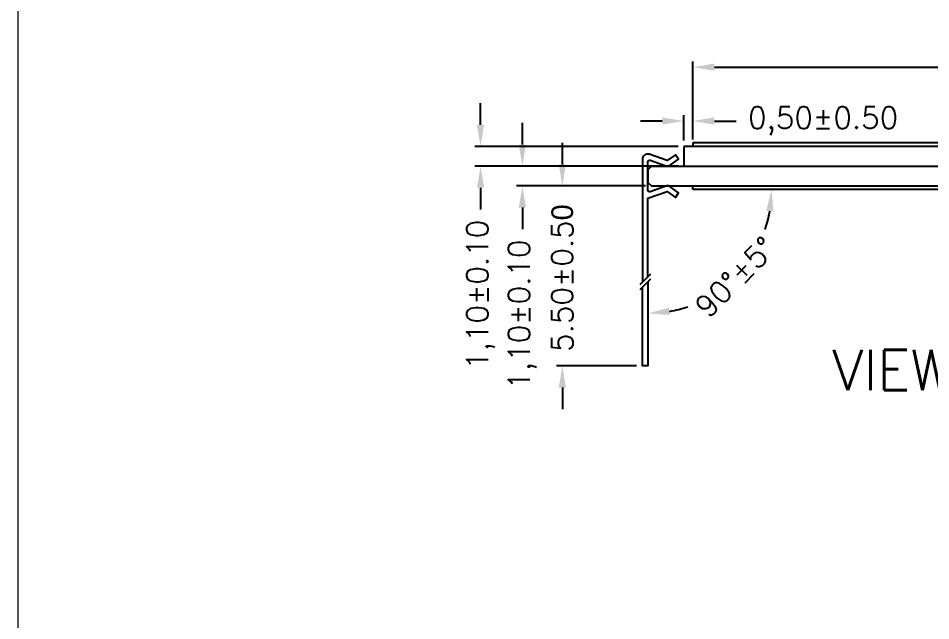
# Model space of a CAD drawing. Header units: millimetres. Extents: x 496 to 1208, y 1378 to 1539.
# Drawn here: x 495.6 to 546.2, y 1413 to 1446.5 of the extents above; entities that cross this region are included whole.
import ezdxf

# ---------------------------------------------------------------- set-up
doc = ezdxf.new("R2010")
doc.units = ezdxf.units.MM
doc.header["$LTSCALE"] = 3
for name, color, linetype in [('1', 7, 'Continuous'), ('DIM', 4, 'Continuous'), ('SPEC', 2, 'Continuous')]:
    doc.layers.add(name, color=color, linetype=linetype)
doc.styles.add('romans', font='romans.shx')
doc.dimstyles.new('LCDDIM', dxfattribs={"dimtxt": 1.3, "dimasz": 1.04, "dimexe": 0.325, "dimexo": 0.325, "dimgap": 0.26, "dimtad": 0, "dimzin": 0, "dimtxsty": 'Standard', "dimcen": 2.5, "dimadec": 0, "dimazin": 0, "dimtfac": 1, "dimtofl": 0, "dimtmove": 0, "dimatfit": 0, "dimfxl": 1, "dimarcsym": 0})

# ---------------------------------------------------------------- blocks, each defined once
blk = doc.blocks.new('*D155')
at = {"layer": 'Defpoints', "color": 0}
for p in [(530.722, 1437.179), (525.775, 1427.179), (530.222, 1427.179)]:
    blk.add_point(p, dxfattribs=at)
at = {"layer": 'DIM', "color": 0, "lineweight": -2}
for p, q in [((525.775, 1438.379), (525.775, 1439.579)), ((530.397, 1437.179), (525.45, 1437.179)), ((529.897, 1427.179), (525.45, 1427.179)), ((525.775, 1425.979), (525.775, 1424.779))]:
    blk.add_line(p, q, dxfattribs=at)
at = {"layer": 'DIM', "color": 0}
for points in [[(525.575, 1438.379), (525.975, 1438.379), (525.775, 1437.179)], [(525.575, 1425.979), (525.975, 1425.979), (525.775, 1427.179)]]:
    blk.add_solid(points, dxfattribs=at)
at = {"layer": 'DIM', "color": 0, "insert": (525.775, 1432.06), "char_height": 1.2, "attachment_point": 5, "rotation": 90, "style": 'romans'}
blk.add_mtext('{\\Fromans.shx|c1;5.50%%p0.5\\f??|b0|i0|c0|p54;0}', dxfattribs=at)
blk = doc.blocks.new('*D158')
at = {"layer": 'Defpoints', "color": 0}
for p in [(532.522, 1439.379), (521.234, 1438.279), (532.522, 1438.279)]:
    blk.add_point(p, dxfattribs=at)
at = {"layer": 'DIM', "color": 0, "lineweight": -2}
for p, q in [((521.234, 1440.579), (521.234, 1441.779)), ((532.197, 1439.379), (520.909, 1439.379)), ((532.197, 1438.279), (520.909, 1438.279)), ((521.234, 1437.079), (521.234, 1435.879))]:
    blk.add_line(p, q, dxfattribs=at)
at = {"layer": 'DIM', "color": 0}
for points in [[(521.034, 1440.579), (521.434, 1440.579), (521.234, 1439.379)], [(521.034, 1437.079), (521.434, 1437.079), (521.234, 1438.279)]]:
    blk.add_solid(points, dxfattribs=at)
at = {"layer": 'DIM', "color": 0, "insert": (521.234, 1431.133), "char_height": 1.2, "attachment_point": 5, "rotation": 90, "style": 'romans'}
blk.add_mtext('1,10%%p0.10', dxfattribs=at)
blk = doc.blocks.new('*D159')
at = {"layer": 'Defpoints', "color": 0}
for p in [(530.722, 1438.279), (523.556, 1437.179), (530.722, 1437.179)]:
    blk.add_point(p, dxfattribs=at)
at = {"layer": 'DIM', "color": 0, "lineweight": -2}
for p, q in [((523.556, 1439.479), (523.556, 1440.679)), ((530.397, 1438.279), (523.231, 1438.279)), ((530.397, 1437.179), (523.231, 1437.179)), ((523.556, 1435.979), (523.556, 1434.779))]:
    blk.add_line(p, q, dxfattribs=at)
at = {"layer": 'DIM', "color": 0}
for points in [[(523.356, 1439.479), (523.756, 1439.479), (523.556, 1438.279)], [(523.356, 1435.979), (523.756, 1435.979), (523.556, 1437.179)]]:
    blk.add_solid(points, dxfattribs=at)
at = {"layer": 'DIM', "color": 0, "insert": (523.556, 1430.033), "char_height": 1.2, "attachment_point": 5, "rotation": 90, "style": 'romans'}
blk.add_mtext('1,10%%p0.10', dxfattribs=at)
blk = doc.blocks.new('*D160')
at = {"layer": 'Defpoints', "color": 0}
for p in [(533.022, 1436.979), (580.742, 1436.979), (583.242, 1436.502), (577.105, 1433.436), (583.242, 1432.132)]:
    blk.add_point(p, dxfattribs=at)
at = {"layer": 'DIM', "color": 0, "lineweight": -2}
blk.add_line((583.242, 1431.807), (583.242, 1429.567), dxfattribs=at)
for start, end in [(189.7137, 199.6742), (250.3258, 260.2863)]:
    blk.add_arc((583.242, 1436.979), 7.087, start, end, dxfattribs=at)
at = {"layer": 'DIM', "color": 0}
for points in [[(576.058, 1435.766), (576.456, 1435.8), (576.156, 1436.979)], [(582.064, 1430.193), (582.03, 1429.795), (583.242, 1429.892)]]:
    blk.add_solid(points, dxfattribs=at)
at = {"layer": 'DIM', "color": 0, "insert": (578.231, 1431.968), "char_height": 1.2, "attachment_point": 5, "rotation": 315, "style": 'romans'}
blk.add_mtext('{\\Fromans.shx|c1;90°%%p5%%d}', dxfattribs=at)
blk = doc.blocks.new('*D161')
at = {"layer": 'Defpoints', "color": 0}
for p in [(533.022, 1436.979), (580.742, 1436.979), (530.522, 1431.849), (533.96, 1431.024), (530.522, 1427.179)]:
    blk.add_point(p, dxfattribs=at)
at = {"layer": 'DIM', "color": 0, "lineweight": -2}
for start, end in [(341.1602, 349.9878), (280.0122, 288.8398)]:
    blk.add_arc((530.522, 1436.979), 6.876, start, end, dxfattribs=at)
at = {"layer": 'DIM', "color": 0}
for points in [[(537.094, 1435.801), (537.493, 1435.766), (537.398, 1436.979)], [(531.735, 1430.009), (531.7, 1430.407), (530.522, 1430.103)]]:
    blk.add_solid(points, dxfattribs=at)
at = {"layer": 'DIM', "color": 0, "insert": (535.384, 1432.117), "char_height": 1.2, "attachment_point": 5, "rotation": 45, "style": 'romans'}
blk.add_mtext('{\\Fromans.shx|c1;90°%%p5%%d}', dxfattribs=at)
blk = doc.blocks.new('*D162')
at = {"layer": 'Defpoints', "color": 0}
for p in [(580.742, 1443.777), (533.022, 1439.436), (580.742, 1439.436)]:
    blk.add_point(p, dxfattribs=at)
at = {"layer": 'DIM', "color": 0, "lineweight": -2}
for p, q in [((533.022, 1439.761), (533.022, 1444.102)), ((580.742, 1439.761), (580.742, 1444.102)), ((534.222, 1443.777), (548.908, 1443.777)), ((579.542, 1443.777), (564.857, 1443.777))]:
    blk.add_line(p, q, dxfattribs=at)
at = {"layer": 'DIM', "color": 0}
for points in [[(534.222, 1443.977), (534.222, 1443.577), (533.022, 1443.777)], [(579.542, 1443.977), (579.542, 1443.577), (580.742, 1443.777)]]:
    blk.add_solid(points, dxfattribs=at)
at = {"layer": 'DIM', "color": 0, "insert": (556.882, 1443.777), "char_height": 1.2, "attachment_point": 5, "style": 'romans'}
blk.add_mtext('POL. 47,72%%P0.20', dxfattribs=at)
blk = doc.blocks.new('*D169')
at = {"layer": 'Defpoints', "color": 0}
for p in [(533.022, 1440.786), (532.522, 1439.379), (533.022, 1439.579)]:
    blk.add_point(p, dxfattribs=at)
at = {"layer": 'DIM', "color": 0, "lineweight": -2}
for p, q in [((532.522, 1439.704), (532.522, 1441.111)), ((533.022, 1439.904), (533.022, 1441.111)), ((531.322, 1440.786), (530.122, 1440.786)), ((534.222, 1440.786), (535.422, 1440.786))]:
    blk.add_line(p, q, dxfattribs=at)
at = {"layer": 'DIM', "color": 0}
for points in [[(531.322, 1440.986), (531.322, 1440.586), (532.522, 1440.786)], [(534.222, 1440.986), (534.222, 1440.586), (533.022, 1440.786)]]:
    blk.add_solid(points, dxfattribs=at)
at = {"layer": 'DIM', "color": 0, "insert": (540.254, 1440.786), "char_height": 1.2, "attachment_point": 5, "style": 'romans'}
blk.add_mtext('{\\Fromans.shx|c1;0,50%%p0.50}', dxfattribs=at)

msp = doc.modelspace()

# ---------------------------------------------------------------- linework, layer by layer
for p, q in [((532.522, 1439.379), (532.522, 1438.279)), ((581.242, 1439.379), (532.522, 1439.379)), ((580.742, 1439.579), (533.022, 1439.579)), ((533.022, 1439.579), (533.022, 1439.379)), ((530.522, 1438.079), (530.722, 1438.279)), ((530.522, 1438.079), (530.522, 1437.379)), ((530.722, 1438.279), (551.882, 1438.279)), ((530.522, 1437.379), (530.722, 1437.179)), ((530.722, 1437.179), (583.042, 1437.179)), ((533.022, 1436.979), (533.022, 1437.179)), ((580.742, 1436.979), (533.022, 1436.979)), ((530.672, 1432.282), (530.072, 1431.682)), ((530.672, 1431.999), (530.072, 1431.399))]:
    msp.add_line(p, q)
msp.add_lwpolyline([(530.522, 1432.132), (530.522, 1436.502), (531.592, 1436.872), (532.059, 1436.542), (532.222, 1436.793), (531.683, 1437.179), (531.576, 1437.179), (530.653, 1436.85, -0.507619), (530.522, 1436.946), (530.522, 1436.946), (530.522, 1438.512, -0.507619), (530.653, 1438.608), (531.576, 1438.279), (531.683, 1438.279), (532.222, 1438.665), (532.059, 1438.916), (531.592, 1438.586), (530.591, 1438.94, 0.483497), (530.222, 1438.648), (530.222, 1431.832)], format="xyb")
msp.add_lwpolyline([(530.522, 1431.849), (530.522, 1427.179), (530.222, 1427.179), (530.222, 1431.549)])
at = {"layer": '1', "lineweight": 20}
msp.add_lwpolyline([(495.567, 1539.352), (724.891, 1539.352), (724.891, 1379.544), (495.567, 1379.544)], close=True, dxfattribs=at)

# ---------------------------------------------------------------- texts
at = {"layer": 'SPEC', "style": 'romans'}
msp.add_text('VIEWING DIRECTION', height=2.24784, dxfattribs=at).set_placement((540.761, 1425.825))

# ---------------------------------------------------------------- dimensions: what is measured, and where the dimension line sits
at = {"layer": 'DIM'}
dim = msp.add_linear_dim(base=(580.742, 1443.777), p1=(533.022, 1439.436), p2=(580.742, 1439.436), text='POL. <>%%P0.20', dimstyle='LCDDIM', override={"dimtxt": 1.2, "dimasz": 1.2, "dimtxsty": 'romans'}, dxfattribs=at)
dim.commit()
dim.dimension.update_dxf_attribs({"geometry": '*D162', "text_midpoint": (556.882, 1443.777), "dimtype": 160})
for base, p1, p2, picture, middle in [((521.234, 1438.279), (532.522, 1439.379), (532.522, 1438.279), '*D158', (521.234, 1431.133)), ((523.556, 1437.179), (530.722, 1438.279), (530.722, 1437.179), '*D159', (523.556, 1430.033))]:
    dim = msp.add_linear_dim(base=base, p1=p1, p2=p2, angle=270, text='<>%%p0.10', dimstyle='LCDDIM', override={"dimtxt": 1.2, "dimasz": 1.2, "dimtxsty": 'romans'}, dxfattribs=at)
    dim.commit()
    dim.dimension.update_dxf_attribs({"geometry": picture, "text_midpoint": middle})
dim = msp.add_linear_dim(base=(533.022, 1440.786), p1=(532.522, 1439.379), p2=(533.022, 1439.579), text='{\\Fromans.shx|c1;<>%%p0.50}', dimstyle='LCDDIM', override={"dimtxt": 1.2, "dimasz": 1.2, "dimtxsty": 'romans'}, dxfattribs=at)
dim.commit()
dim.dimension.update_dxf_attribs({"geometry": '*D169', "text_midpoint": (540.254, 1440.786)})
dim = msp.add_linear_dim(base=(525.775, 1427.179), p1=(530.722, 1437.179), p2=(530.222, 1427.179), angle=90, text='{\\Fromans.shx|c1;5.50%%p0.5\\f??|b0|i0|c0|p54;0}', dimstyle='LCDDIM', override={"dimtxt": 1.2, "dimasz": 1.2, "dimtxsty": 'romans'}, dxfattribs=at)
dim.commit()
dim.dimension.update_dxf_attribs({"geometry": '*D155', "text_midpoint": (525.775, 1432.06), "dimtype": 160})
for base, line1, line2, picture, middle in [((533.96, 1431.024), ((580.742, 1436.979), (533.022, 1436.979)), ((530.522, 1431.849), (530.522, 1427.179)), '*D161', (535.384, 1432.117)), ((577.105, 1433.436), ((583.242, 1432.132), (583.242, 1436.502)), ((580.742, 1436.979), (533.022, 1436.979)), '*D160', (578.231, 1431.968))]:
    dim = msp.add_angular_dim_2l(base=base, line1=line1, line2=line2, text='{\\Fromans.shx|c1;<>%%p5%%d}', dimstyle='LCDDIM', override={"dimtxt": 1.2, "dimasz": 1.2, "dimtxsty": 'romans'}, dxfattribs=at)
    dim.commit()
    dim.dimension.update_dxf_attribs({"geometry": picture, "text_midpoint": middle})

doc.saveas('drawing.dxf')
